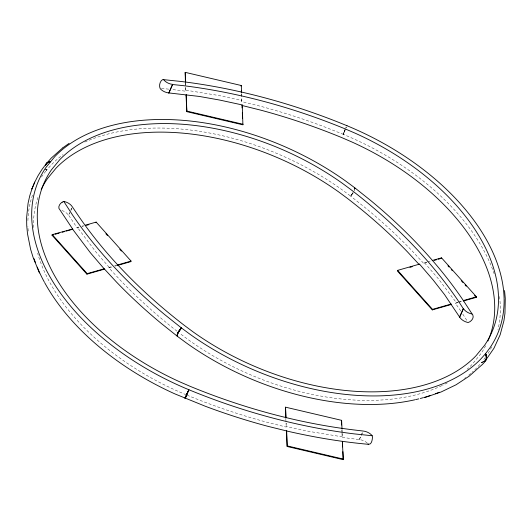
<?xml version="1.0" encoding="UTF-8"?>
<svg xmlns="http://www.w3.org/2000/svg" width="532" height="532" viewBox="0 0 532 532"><rect width="100%" height="100%" fill="white"/><g stroke="black" fill="none" stroke-linecap="round" stroke-linejoin="round"><path stroke-width="0.4" stroke-dasharray="2.66 2" d="M343.06 134.224L345.188 129.868L343.2 134.277L322.884 126.27A420.573 257.774 23.9 0 0 260.633 106.294L241.787 101.599L241.395 93.413M494.148 273.814A213.219 130.679 23.9 0 0 353.308 138.646L343.339 134.33L344.916 129.761M241.787 101.599L241.841 97.376M185.695 82.899L185.848 91.231L172.002 89.489M354.797 189.518L354.445 190.529M354.505 189.578L354.438 190.17L354.618 189.658M61.858 210.473A8.884 5.446 23.9 0 1 68.522 215.34L70.417 211.064M70.736 210.353L71.68 208.212M78.763 227.53L77.207 227.975L68.721 215.327L69.672 213.186M70.936 210.333L72.518 206.768M77.207 227.975L77.439 227.443L79.002 226.998M177.023 331.21A414.096 253.804 23.9 0 1 120.791 280.703L108.914 267.882L109.153 267.35L111.501 266.678M187.018 395.156A414.096 253.804 23.9 0 0 267.649 422.428L286.229 427.063L286.309 423.299M367.233 443.05A8.884 5.446 23.9 0 0 359.393 439.605L342.176 437.39L342.249 433.553M359.339 439.445L360.922 435.874M361.235 435.163L362.498 432.31M359.393 439.605L362.551 432.476M346.206 127.56L346.139 126.995L345.813 127.707L346.412 127.108M350.748 196.182L353.168 192.418M46.397 170.373L45.898 169.003M352.975 192.73L350.635 196.095L342.123 189.784A213.219 130.679 23.9 0 0 83.717 142.543M485.43 357.351C482.976 359.732 483.342 362.585 481.699 362.305L477.138 367.432A213.219 130.679 23.9 0 1 471.964 372.4M351.552 194.998L350.635 196.095L366.894 209.056A420.573 257.774 23.9 0 1 411.642 250.392L423.678 263.4L426.744 262.522M457.853 302.136L455.432 303.293L460.998 311.333M426.817 262.07L423.678 263.4M353.195 192.91L351.679 194.606M482.71 362.059L481.699 362.305M427.588 261.844L430.687 260.953M82.121 226.107L83.677 225.661M81.881 226.639L83.438 226.193M114.633 265.781L116.202 265.335M108.914 267.882L112.046 266.991M115.178 266.093L116.747 265.648M458.631 301.917L462.501 300.813M455.518 303.227L457.906 302.548M458.704 302.322L462.68 301.198M161.435 88.398L168.75 89.157M186.04 90.207L219.131 95.554L241.994 100.541M342.409 436.858L308.972 431.399L286.469 426.531M344.769 130.094L345.049 129.821L343.2 134.277L344.756 130.885M186.253 394.844L176.425 390.601A207.3 127.055 23.9 0 1 37.646 253.232M424.489 262.735L438.321 278.735L456.303 302.582M109.153 267.35L95.594 251.556L77.439 227.443M45.932 169.495L46.51 170.233L45.845 169.076L46.45 170.3L42.321 175.779A213.219 130.679 23.9 0 0 41.044 177.695M45.792 169.156L46.45 170.3L51.072 165.1A213.219 130.679 23.9 0 1 63.082 154.599M462.793 314.133L467.282 321.122M185.455 82.832L185.861 91.125M342.049 429.424L342.209 432.729M341.817 429.962L341.936 432.436M341.976 433.261L342.176 437.39M285.844 418.997L285.997 422.222M286.036 423.033L286.229 427.063M241.654 93.426L241.801 96.585M491.708 346.897A213.219 130.679 23.9 0 1 487.578 354.199M499.495 296.53A213.219 130.679 23.9 0 1 497.952 329.74M485.669 345.727A207.3 127.055 23.9 0 1 480.682 353.993L472.177 364.367A207.3 127.055 23.9 0 1 467.143 369.195M470.747 373.457A213.219 130.679 23.9 0 1 467.608 376.044M465.719 377.494A213.219 130.679 23.9 0 1 464.529 378.378M447.346 382.88A207.3 127.055 23.9 0 1 442.551 385.314M441.853 385.647A207.3 127.055 23.9 0 1 189.206 340.374L180.933 334.236A414.096 253.804 23.9 0 1 179.623 333.232M33.536 227.556A207.3 127.055 23.9 0 1 38.364 196.275M28.196 231.068A213.219 130.679 23.9 0 1 27.93 226.193M27.923 220.574A213.219 130.679 23.9 0 1 32.898 194.02M353.088 192.81L351.439 194.912L353.088 192.81M482.384 362.112L481.759 362.232L482.384 362.112"/><path stroke-width="0.8" d="M186.812 394.485C186.971 396.207 183.58 400.037 185.961 396.766L186.419 395.748C186.572 393.514 188.281 392.091 186.672 394.425L187.836 391.678M354.432 187.537L354.944 188.68L354.611 187.67L345.913 181.226A213.219 130.679 23.9 0 0 54.863 156.548L46.118 167.228A213.219 130.679 23.9 0 0 188.667 389.643L188.109 391.791L188.94 389.757A420.519 257.741 23.9 0 0 354.305 433.893L372.187 435.748L372.32 436.38A7.322 4.017 83.7 0 1 372.433 437.563C372.26 439.984 371.695 444.619 368.397 444.306C341.564 441.919 314.957 437.417 288.696 431.459L267.569 426.238A420.573 257.774 23.9 0 1 205.325 406.262L174.895 393.893A213.219 130.679 23.9 0 1 44.608 282.539M188.94 389.757L186.672 394.797M424.789 397.537L441.055 391.998L456.037 384.796L469.304 376.077L480.695 365.943C483.801 363.476 489.054 357.989 485.49 353.747L480.928 358.874A213.219 130.679 23.9 0 1 189.884 334.189L181.365 327.878L177.675 333.178L177.276 335.479L177.608 336.483L177.05 335.479L177.555 333.458L181.252 327.792M187.231 393.88L187.244 393.088M354.831 188.587L354.392 187.49L370.691 200.498A420.539 257.747 23.9 0 1 463.445 300.68L472.323 314.319A6.956 4.894 -16.8 0 1 472.835 315.011C474.278 318.203 471.106 321.641 468.18 322.518L467.409 322.365A8.884 5.446 23.9 0 1 459.688 317.192L444.499 294.535L433.088 279.912L419.529 264.118L397.61 270.376L397.371 270.908L432.297 309.897L451.003 304.557M505.267 298.552L504.954 313.388L503.93 320.716L500.153 334.794L493.975 348.227L485.317 360.749L486.627 357.584L485.55 353.68L489.679 348.194A213.219 130.679 23.9 0 0 347.13 125.778L346.844 125.658A420.519 257.741 23.9 0 0 181.485 81.522L163.218 79.607A7.322 3.983 83.3 0 0 162.573 79.64C159.726 81.256 158.815 86.018 160.258 88.771A8.884 5.446 23.9 0 0 168.817 92.927L199.287 96.438L219.709 100.063L242.213 104.937L242.911 124.827L186.832 111.66L186.034 95.142M486.361 358.914L486.474 356.334L485.49 353.747M46.484 163.464L45.526 165.219L46.43 163.53L51.305 158.037L62.696 147.903M486.547 358.468L485.862 360.024L486.687 357.191L485.603 353.607M188.7 389.949L188.408 391.073L188.567 389.896M32.06 188.614L29.745 195.823L28.07 203.264L26.613 217.788L26.74 225.721L27.498 233.754L30.61 249.249L33.037 257.215L39.434 272.976M34.587 182.483L38.025 175.753L42.061 169.322L46.683 163.238L46.37 163.61L49.077 161.848M45.739 164.641L45.586 165.139L45.925 164.282M187.53 392.796L188.268 391.013M177.276 336.131L178.094 332.307L181.478 327.965C177.708 331.808 176.484 336.191 177.522 336.417L186.087 342.748A213.219 130.679 23.9 0 0 414.894 399.785M186.539 395.103L186.539 394.744L185.721 396.925L185.914 396.154M186.4 395.05L185.036 398.249L185.495 397.072M186.413 395.402L186.16 395.961M177.608 336.483L161.309 323.483A420.573 257.774 23.9 0 1 116.568 282.14L104.525 269.139L86.922 274.16L51.996 235.171L52.236 234.639L72.525 229.046M95.913 222.635L96.152 222.103L131.078 261.092L130.839 261.624L117.525 265.428M86.922 274.16L87.155 273.628L104.159 268.806L104.525 269.139M168.817 92.927L172.607 84.369A8.884 5.446 23.9 0 1 164.049 80.212L163.603 79.674M168.87 93.093L172.607 84.369M241.614 92.635L241.275 85.512L185.196 72.345L185.409 82.001M186.832 111.66L186.273 94.61M241.036 86.051L241.275 85.512M242.093 107.89L242.213 104.937M342.01 428.599L341.611 420.34L285.531 407.173L285.804 418.192M342.648 446.893L342.362 441.307L343.253 459.655L287.167 446.488L286.675 430.96M341.611 420.34L341.571 425.002M419.529 264.118L419.289 264.65L407.419 251.829A414.096 253.804 23.9 0 0 347.276 198.296L339.004 192.165A207.3 127.055 23.9 0 0 56.033 168.165L47.528 178.546A207.3 127.055 23.9 0 0 41.217 189.458M441.287 258.372L441.527 257.84L476.453 296.829L476.213 297.361L463.478 300.972M432.297 309.897L432.529 309.365L451.242 304.025M459.482 317.212L463.279 308.653L458.551 301.292A414.388 253.983 23.9 0 0 351.073 189.738L342.794 183.607A207.3 127.055 23.9 0 0 59.823 159.607L51.325 169.987A207.3 127.055 23.9 0 0 180.215 382.043L190.044 386.285A414.388 253.983 23.9 0 0 353.215 429.849L363.183 431.046A8.884 5.446 23.9 0 1 371.742 435.203L372.187 435.748M459.688 317.192L463.478 308.633A8.884 5.446 23.9 0 0 471.199 313.807L471.97 313.96M45.985 164.208L45.679 164.847M486.009 359.765L486.255 359.353M179.118 330.844L177.356 333.983L177.342 336.104M485.157 360.896L483.827 361.813L485.922 359.958M346.937 125.758L346.99 125.718M484.692 361.275L484.107 361.674M485.756 360.211L485.104 360.969M486.494 358.302L486.594 356.187L485.55 353.68M47.501 162.606L50.301 161.675L49.336 161.848M46.563 163.377L46.896 163.018M46.776 163.164L47.368 162.632M62.929 147.723L69.107 143.361M47.248 162.779L47.621 162.466M47.774 162.453L48.465 162.047M62.171 202.187C59.644 203.63 57.25 207.666 60.03 210.02L72.778 229.239M483.827 361.813L484.167 361.6M48.705 162.007L49.396 161.775M51.996 235.171L53.592 234.712M55.188 234.253L59.172 233.109M62.364 232.191L64.758 231.5M66.354 231.048L72.731 229.212M432.23 260.507L441.527 257.84M85.24 225.216L96.152 222.103M86.556 225.309L88.897 224.637M116.98 265.116L131.078 261.092M409.899 267.337L412.247 266.665M434.398 260.341L436.692 259.683M438.222 259.25L440.523 258.592M463.279 300.587L476.453 296.829M345.747 129.136L355.576 133.379A207.3 127.055 23.9 0 1 484.472 345.434L475.967 355.808A207.3 127.055 23.9 0 1 192.996 331.815L184.724 325.677A414.388 253.983 23.9 0 1 77.253 214.13L72.312 206.788A8.884 5.446 23.9 0 0 64.591 201.615L63.215 201.668A6.956 4.848 -16.4 0 0 62.184 202.207M49.662 161.795L50.188 161.814M172.661 84.535L182.576 85.566A414.388 253.983 23.9 0 1 345.747 129.136M187.071 111.128L243.151 124.295M287.406 445.949L343.486 459.116M241.98 105.469L260.56 110.104A414.096 253.804 23.9 0 1 341.956 137.688L351.785 141.938A207.3 127.055 23.9 0 1 487.911 341.059M286.416 430.94L287.167 446.488M185.721 396.925L185.156 398.322M179.43 330.625L181.365 327.878L165.106 314.924A420.539 257.747 23.9 0 1 72.345 214.735L63.82 201.462M104.159 268.806L90.36 252.727L72.379 228.886M447.937 265.8L449.048 267.037M451.262 269.511L452.373 270.755M461.244 280.657L462.907 282.512M465.128 284.986L466.232 286.223M474.551 295.506L476.213 297.361M397.61 270.376L432.529 309.365M105.888 233.774L107.557 235.636M119.753 249.249L121.416 251.104M52.236 234.639L87.155 273.628M367.945 443.761L368.397 444.306M504.542 290.505L505.234 297.967M342.874 451.681L343.253 459.655M285.531 407.173L286.036 417.653M241.275 90.959L241.355 92.595M242.326 112.731L242.599 118.377M185.196 72.345L185.655 82.088M486.747 355.482A213.219 130.679 23.9 0 1 485.882 356.753M439.286 392.237A213.219 130.679 23.9 0 1 435.442 393.733M430.056 395.622A213.219 130.679 23.9 0 1 424.13 397.437M423.372 397.65A213.219 130.679 23.9 0 1 420.333 398.475M418.79 398.86A213.219 130.679 23.9 0 1 415.678 399.605M44.223 281.84A213.219 130.679 23.9 0 1 37.207 267.111M35.425 262.562A213.219 130.679 23.9 0 1 34.061 258.718M34.706 182.197L31.94 188.893L34.706 182.197"/></g></svg>
